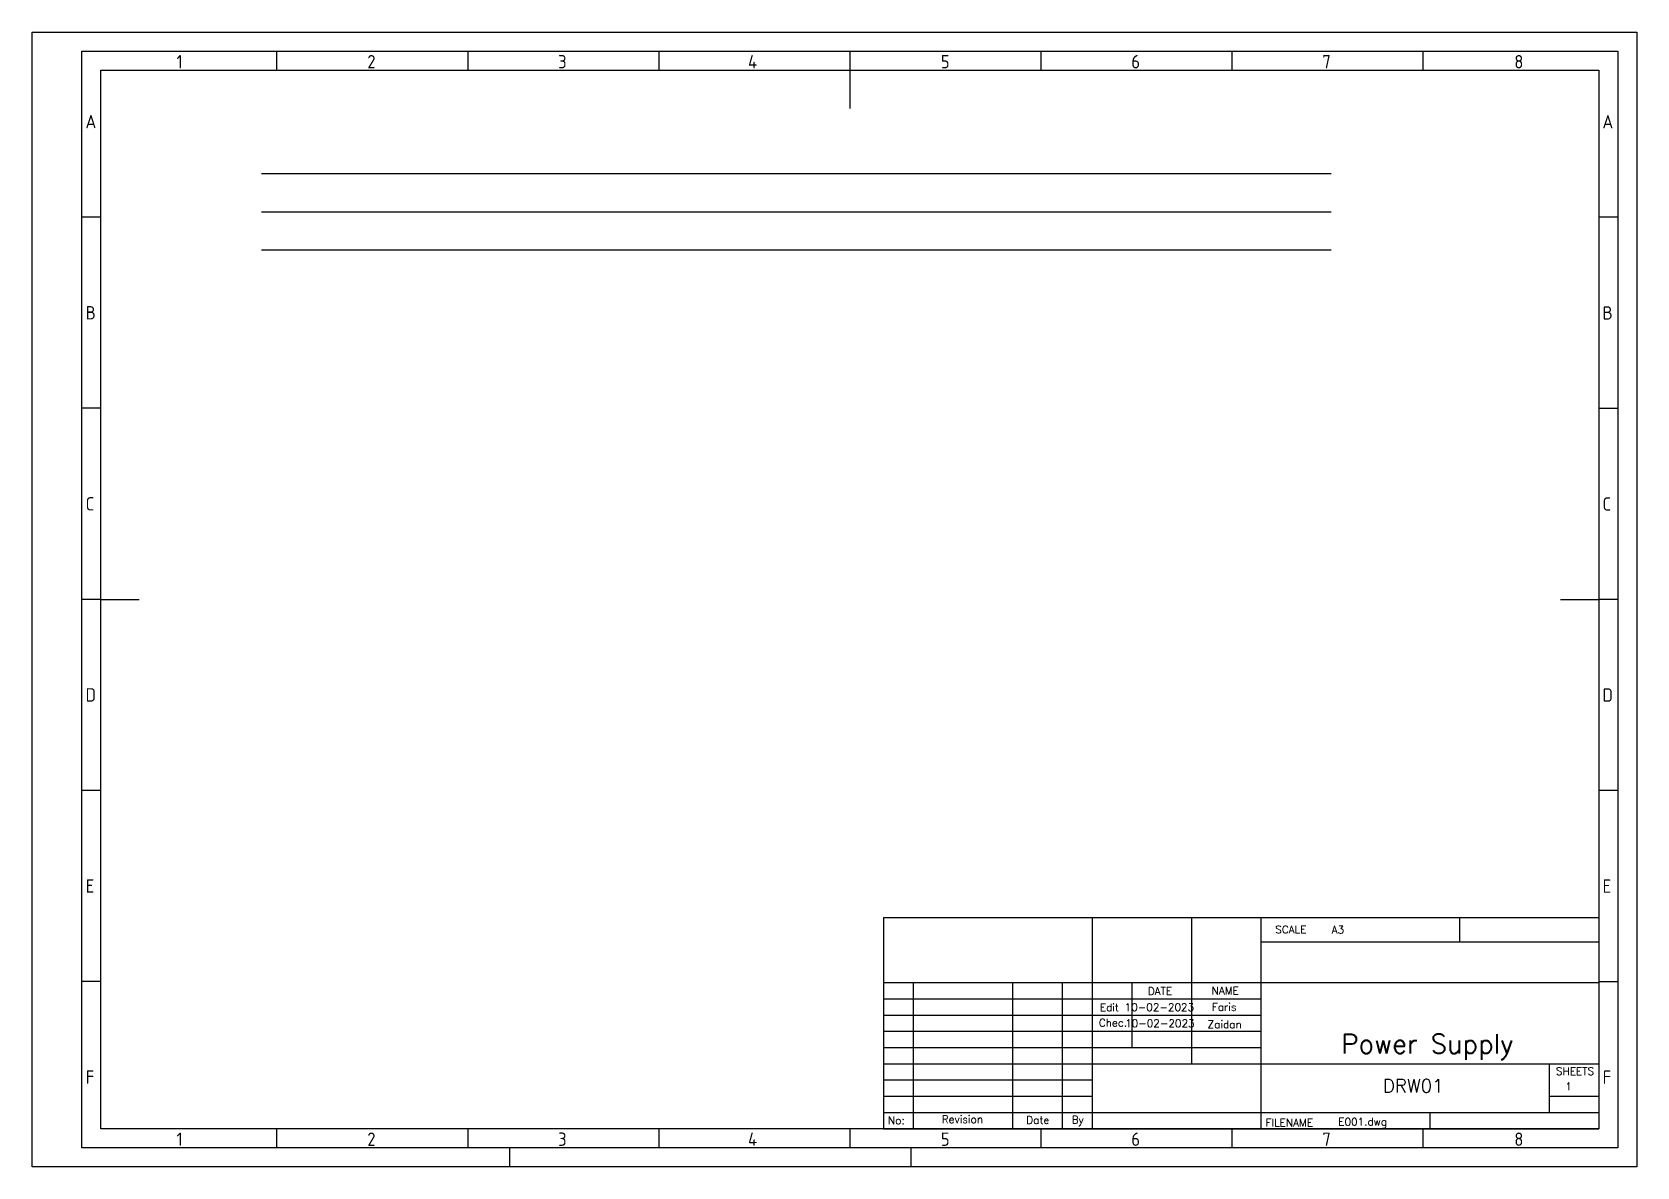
# Model space of a CAD drawing. Header units: millimetres. Extents: x 0 to 420, y 0 to 297.
import ezdxf
from ezdxf.enums import TextEntityAlignment as Align

# ---------------------------------------------------------------- set-up
doc = ezdxf.new("R2010")
doc.units = ezdxf.units.MM
doc.header["$LTSCALE"] = 6
for name, color, linetype in [('025', 1, 'Continuous'), ('035', 5, 'Continuous'), ('07', 7, 'Continuous'), ('RED_2.5mm^2', 1, 'Continuous')]:
    doc.layers.add(name, color=color, linetype=linetype)
doc.styles.add('ISO Proportional', font='isocp.shx')
doc.styles.add('WD', font='romans.shx')

# ---------------------------------------------------------------- blocks, each defined once
blk = doc.blocks.new('IEC_border_a3')
at = {"layer": '035'}
for p, q in [((64, 292), (64, 287)), ((114, 292), (114, 287)), ((164, 292), (164, 287)), ((214, 292), (214, 287)), ((264, 292), (264, 287)), ((314, 292), (314, 287)), ((364, 292), (364, 287)), ((17.97, 248.58), (12.98, 248.58)), ((414.97, 248.54), (409.98, 248.54)), ((17.98, 198.54), (13, 198.54)), ((414.98, 198.5), (410, 198.5)), ((17.98, 148.54), (13, 148.54)), ((414.98, 148.5), (410, 148.5)), ((17.98, 98.54), (13, 98.54)), ((414.98, 98.5), (410, 98.5)), ((18, 48.5), (13.02, 48.5)), ((415, 48.46), (410.02, 48.46)), ((64, 10), (64, 5)), ((114, 10), (114, 5)), ((164, 10), (164, 5)), ((214, 10), (214, 5)), ((264, 10), (264, 5)), ((314, 10), (314, 5)), ((364, 10), (364, 5)), ((125, 0), (125, 5)), ((230, 5), (230, 0))]:
    blk.add_line(p, q, dxfattribs=at)
for points in [[(0, 297), (420, 297), (420, 0), (0, 0)], [(18, 287), (410, 287), (410, 10), (18, 10)]]:
    blk.add_lwpolyline(points, close=True, dxfattribs=at)
at = {"layer": '07'}
for p, q in [((214, 287), (214, 277)), ((18, 148.5), (28, 148.5)), ((400, 148.5), (410, 148.5))]:
    blk.add_line(p, q, dxfattribs=at)
blk.add_lwpolyline([(13, 292), (415, 292), (415, 5), (13, 5)], close=True, dxfattribs=at)
at = {"layer": '035', "style": 'ISO Proportional'}
for s, p in [('1', (37.81, 287.5)), ('2', (87.73, 287.5)), ('3', (137.68, 287.5)), ('4', (187.38, 287.5)), ('5', (237.84, 287.5)), ('6', (287.69, 287.5)), ('7', (337.67, 287.5)), ('8', (387.92, 287.5)), ('A', (13.98, 271.83)), ('A', (410.98, 271.79)), ('B', (14, 221.79)), ('B', (411, 221.75)), ('C', (14, 171.79)), ('C', (411, 171.75)), ('D', (14, 121.79)), ('D', (411, 121.75)), ('E', (14.02, 71.75)), ('E', (411.02, 71.72)), ('F', (14.02, 21.75)), ('F', (411.02, 21.72)), ('1', (37.81, 5.5)), ('2', (87.73, 5.5)), ('3', (137.68, 5.5)), ('4', (187.38, 5.5)), ('5', (237.84, 5.5)), ('6', (287.69, 5.5)), ('7', (337.67, 5.5)), ('8', (387.92, 5.5))]:
    blk.add_text(s, height=3.5, dxfattribs=at).set_placement(p)
blk = doc.blocks.new('IEC_tblock_a3')
at = {"layer": '035'}
for p, q in [((-106.6, 55.25), (-106.6, 17)), ((-36.4, 55.25), (-36.4, 48.88)), ((-88.4, 48.88), (0, 48.88)), ((-179.4, 38.25), (-179.4, 0)), ((-153.4, 38.25), (-153.4, 0)), ((-140.4, 38.25), (-140.4, 0)), ((-122.2, 38.25), (-122.2, 21.25)), ((-187.2, 34), (-88.4, 34)), ((-187.2, 29.75), (-88.4, 29.75)), ((-187.2, 25.5), (-88.4, 25.5)), ((-187.2, 21.25), (-88.4, 21.25)), ((-187.2, 17), (-132.6, 17)), ((-187.2, 12.75), (-132.6, 12.75)), ((-187.2, 8.5), (-132.6, 8.5)), ((-13, 8.5), (0, 8.5)), ((-187.2, 4.25), (0, 4.25)), ((-44.2, 4.25), (-44.2, 0))]:
    blk.add_line(p, q, dxfattribs=at)
at = {"layer": '07'}
for p, q in [((-187.2, 55.25), (-187.2, 0)), ((-187.2, 55.25), (0, 55.25)), ((-132.6, 55.25), (-132.6, 0)), ((-88.4, 55.25), (-88.4, 0)), ((0, 55.25), (0, 0)), ((-187.2, 38.25), (0, 38.25)), ((-132.6, 17), (0, 17)), ((-13, 17), (-13, 4.25)), ((-187.2, 0), (0, 0))]:
    blk.add_line(p, q, dxfattribs=at)
at = {"style": 'WD'}
for tag, p in [('SCALE', (-69.88, 51.07)), ('SH', (-8.74, 10.06)), ('FILENAME', (-68.15, 0.8))]:
    blk.add_attdef(tag, p, '', height=2, dxfattribs=at)
for tag, height, p in [('PROJDESC', 5, (-45.9, 29.2)), ('EDDATE', 2, (-114.97, 30.8)), ('EDBY', 2, (-98.02, 30.86)), ('CKDATE', 2, (-114.85, 26.58)), ('CKBY', 2, (-97.88, 26.3)), ('DWGDESC', 5, (-44.85, 19.72)), ('DWGNO', 3.5, (-48.54, 9.46))]:
    blk.add_attdef(tag, text='', height=height, dxfattribs=at).set_placement(p, align=Align.CENTER)
at = {"style": 'WD', "flags": 1}
blk.add_attdef('WD_TB', (-120.95, 11.91), '', height=2, dxfattribs=at)
at = {"layer": '025', "style": 'WD'}
for s, p in [('SCALE', (-80.57, 51.13)), ('NAME', (-97.74, 35.14)), ('No:', (-183.81, 1.19)), ('Revision', (-166.53, 1.47)), ('Date', (-146.79, 1.28)), ('By', (-136.33, 1.37))]:
    blk.add_text(s, height=2, dxfattribs=at).set_placement(p, align=Align.CENTER)
for s, p in [('DATE', (-118, 35)), ('Edit', (-130.55, 30.72)), ('Chec.', (-130.82, 26.72)), ('SHEETS', (-11.17, 14.05)), ('FILENAME', (-87.18, 0.61))]:
    blk.add_text(s, height=2, dxfattribs=at).set_placement(p)

msp = doc.modelspace()

# ---------------------------------------------------------------- linework, layer by layer
at = {"layer": 'RED_2.5mm^2'}
for p, q in [((60, 260), (340, 260)), ((60, 250), (340, 250)), ((60, 240), (340, 240))]:
    msp.add_line(p, q, dxfattribs=at)

# ---------------------------------------------------------------- block references
msp.add_blockref('IEC_border_a3', (0, 0))
ref = msp.add_blockref('IEC_tblock_a3', (410, 10))
ref.add_attrib('SCALE', 'A3', (340.12, 61.07), dxfattribs={"height": 2, "style": 'WD'})
ref.add_attrib('EDBY', 'Faris', dxfattribs={"height": 2, "style": 'WD'}).set_placement((311.98, 40.86), align=Align.CENTER)
ref.add_attrib('CKBY', 'Zaidan', dxfattribs={"height": 2, "style": 'WD'}).set_placement((312.12, 36.3), align=Align.CENTER)
ref.add_attrib('EDDATE', '10-02-2023', dxfattribs={"height": 2, "style": 'WD'}).set_placement((295.03, 40.8), align=Align.CENTER)
ref.add_attrib('CKDATE', '10-02-2023', dxfattribs={"height": 2, "style": 'WD'}).set_placement((295.15, 36.58), align=Align.CENTER)
ref.add_attrib('DWGNO', 'DRW01', dxfattribs={"height": 3.5, "style": 'WD'}).set_placement((361.46, 19.46), align=Align.CENTER)
ref.add_attrib('SH', '1', (401.26, 20.06), dxfattribs={"height": 2, "style": 'WD'})
ref.add_attrib('DWGDESC', 'Power Supply', dxfattribs={"height": 5, "style": 'WD'}).set_placement((365.15, 29.72), align=Align.CENTER)
ref.add_attrib('FILENAME', 'E001.dwg', (341.85, 10.8), dxfattribs={"height": 2, "style": 'WD'})

doc.saveas('drawing.dxf')
